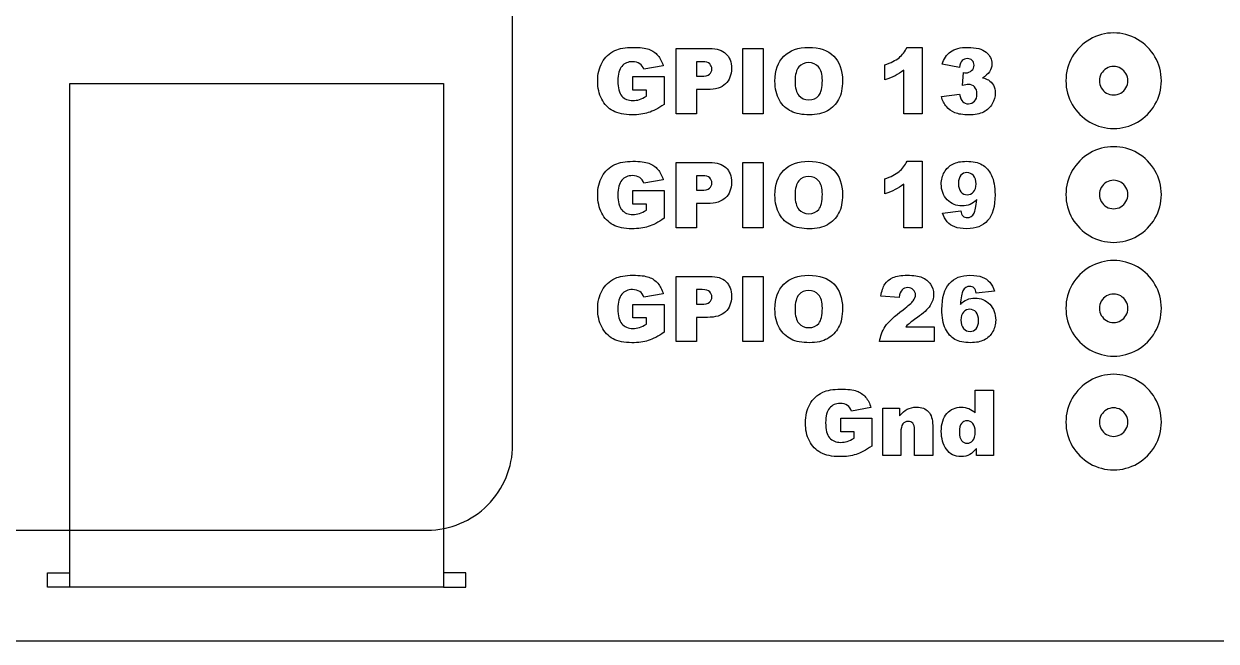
# Model space of a CAD drawing. Extents: x 34 to 201, y -57 to 34.
# Drawn here: x 75.33 to 117.25, y -57.41 to -35.71 of the extents above; entities that cross this region are included whole.
import ezdxf

# ---------------------------------------------------------------- set-up
doc = ezdxf.new("R2010")
doc.units = 0
for name, color, linetype in [('Line Etch', 7, 'CONTINUOUS'), ('Outer Cuts', 7, 'CONTINUOUS'), ('Text Etch', 7, 'CONTINUOUS')]:
    doc.layers.add(name, color=color, linetype=linetype)

msp = doc.modelspace()

# ---------------------------------------------------------------- linework, layer by layer
at = {"layer": 'Line Etch', "color": 7}
for points in [[(114.142, -37.713), (114.142, -37.713)], [(115.319, -37.713), (115.319, -37.713)], [(114.142, -41.713), (114.142, -41.713)], [(115.319, -41.713), (115.319, -41.713)], [(114.142, -45.713), (114.142, -45.713)], [(115.319, -45.713), (115.319, -45.713)], [(114.142, -49.713), (114.142, -49.713)], [(115.319, -49.713), (115.319, -49.713)]]:
    msp.add_lwpolyline(points, close=True, dxfattribs=at)
for points in [[(76.944, -55.51), (76.944, -37.81), (90.084, -37.81), (90.084, -55.51), (76.164, -55.51), (76.164, -55.01), (76.944, -55.01)], [(90.084, -55.51), (90.864, -55.51), (90.864, -55.01), (90.084, -55.01)]]:
    msp.add_lwpolyline(points, dxfattribs=at)
for points in [[(92.514, -50.51), (92.514, -50.51), (92.514, 28.49), (92.514, 28.49)], [(114.481, -36.258), (113.962, -35.957), (113.322, -35.957), (112.802, -36.258)], [(112.802, -36.258), (112.283, -36.558), (111.963, -37.113), (111.964, -37.713)], [(115.319, -37.713), (115.32, -37.113), (115.001, -36.558), (114.481, -36.258)], [(113.392, -37.28), (113.237, -37.369), (113.142, -37.534), (113.142, -37.713)], [(113.892, -37.28), (113.737, -37.19), (113.546, -37.19), (113.392, -37.28)], [(114.142, -37.713), (114.142, -37.534), (114.047, -37.369), (113.892, -37.28)], [(111.964, -37.713), (111.963, -38.313), (112.283, -38.868), (112.802, -39.169)], [(113.142, -37.713), (113.142, -37.892), (113.237, -38.057), (113.392, -38.147)], [(113.892, -38.147), (114.047, -38.057), (114.142, -37.892), (114.142, -37.713)], [(114.481, -39.169), (115.001, -38.868), (115.32, -38.313), (115.319, -37.713)], [(113.392, -38.147), (113.546, -38.236), (113.737, -38.236), (113.892, -38.147)], [(112.802, -39.169), (113.322, -39.469), (113.962, -39.469), (114.481, -39.169)], [(114.481, -40.258), (113.962, -39.957), (113.322, -39.957), (112.802, -40.258)], [(112.802, -40.258), (112.283, -40.558), (111.963, -41.113), (111.964, -41.713)], [(115.319, -41.713), (115.32, -41.113), (115.001, -40.558), (114.481, -40.258)], [(113.392, -41.28), (113.237, -41.369), (113.142, -41.534), (113.142, -41.713)], [(113.892, -41.28), (113.737, -41.19), (113.546, -41.19), (113.392, -41.28)], [(114.142, -41.713), (114.142, -41.534), (114.047, -41.369), (113.892, -41.28)], [(111.964, -41.713), (111.963, -42.313), (112.283, -42.868), (112.802, -43.169)], [(113.142, -41.713), (113.142, -41.892), (113.237, -42.057), (113.392, -42.147)], [(113.892, -42.147), (114.047, -42.057), (114.142, -41.892), (114.142, -41.713)], [(114.481, -43.169), (115.001, -42.868), (115.32, -42.313), (115.319, -41.713)], [(113.392, -42.147), (113.546, -42.236), (113.737, -42.236), (113.892, -42.147)], [(112.802, -43.169), (113.322, -43.469), (113.962, -43.469), (114.481, -43.169)], [(114.481, -44.258), (113.962, -43.957), (113.322, -43.957), (112.802, -44.258)], [(112.802, -44.258), (112.283, -44.558), (111.963, -45.113), (111.964, -45.713)], [(115.319, -45.713), (115.32, -45.113), (115.001, -44.558), (114.481, -44.258)], [(113.892, -45.28), (113.737, -45.19), (113.546, -45.19), (113.392, -45.28)], [(113.392, -45.28), (113.237, -45.369), (113.142, -45.534), (113.142, -45.713)], [(114.142, -45.713), (114.142, -45.534), (114.047, -45.369), (113.892, -45.28)], [(111.964, -45.713), (111.963, -46.313), (112.283, -46.868), (112.802, -47.169)], [(113.142, -45.713), (113.142, -45.892), (113.237, -46.057), (113.392, -46.147)], [(113.892, -46.147), (114.047, -46.057), (114.142, -45.892), (114.142, -45.713)], [(114.481, -47.169), (115.001, -46.868), (115.32, -46.313), (115.319, -45.713)], [(113.392, -46.147), (113.546, -46.236), (113.737, -46.236), (113.892, -46.147)], [(112.802, -47.169), (113.322, -47.469), (113.962, -47.469), (114.481, -47.169)], [(114.481, -48.258), (113.962, -47.957), (113.322, -47.957), (112.802, -48.258)], [(112.802, -48.258), (112.283, -48.558), (111.963, -49.113), (111.964, -49.713)], [(115.319, -49.713), (115.32, -49.113), (115.001, -48.558), (114.481, -48.258)], [(113.392, -49.28), (113.237, -49.369), (113.142, -49.534), (113.142, -49.713)], [(113.892, -49.28), (113.737, -49.19), (113.546, -49.19), (113.392, -49.28)], [(114.142, -49.713), (114.142, -49.534), (114.047, -49.369), (113.892, -49.28)], [(111.964, -49.713), (111.963, -50.313), (112.283, -50.868), (112.802, -51.169)], [(113.142, -49.713), (113.142, -49.892), (113.237, -50.057), (113.392, -50.147)], [(113.892, -50.147), (114.047, -50.057), (114.142, -49.892), (114.142, -49.713)], [(114.481, -51.169), (115.001, -50.868), (115.32, -50.313), (115.319, -49.713)], [(113.392, -50.147), (113.546, -50.236), (113.737, -50.236), (113.892, -50.147)], [(91.635, -52.631), (92.198, -52.068), (92.514, -51.305), (92.514, -50.51)], [(112.802, -51.169), (113.322, -51.469), (113.962, -51.469), (114.481, -51.169)], [(89.514, -53.51), (90.31, -53.51), (91.073, -53.193), (91.635, -52.631)], [(39.514, -53.51), (39.514, -53.51), (89.514, -53.51), (89.514, -53.51)]]:
    msp.add_open_spline(points, degree=3, dxfattribs=at)
at = {"layer": 'Outer Cuts', "color": 1}
msp.add_lwpolyline([(195.537, -57.413), (38.955, -57.413)], dxfattribs=at)
at = {"layer": 'Text Etch', "color": 7}
for points in [[(98.26, -36.579), (99.438, -36.579)], [(99.36, -38.022), (98.972, -38.022), (98.972, -38.873), (98.26, -38.873), (98.26, -36.579)], [(106.907, -36.54), (106.907, -38.873), (106.262, -38.873), (106.262, -37.344)], [(106.38, -36.54), (106.907, -36.54)], [(97.808, -37.189), (97.124, -37.311)], [(99.174, -37.045), (98.972, -37.045), (98.972, -37.557)], [(105.593, -37.677), (105.593, -37.155)], [(108.221, -37.243), (107.619, -37.135)], [(96.744, -38.042), (96.744, -37.565), (97.839, -37.565), (97.839, -38.543)], [(98.972, -37.557), (99.146, -37.557)], [(108.326, -37.883), (108.359, -37.427)], [(97.218, -38.258), (97.218, -38.042), (96.744, -38.042)], [(107.585, -38.267), (108.221, -38.183)], [(98.26, -40.584), (99.438, -40.584)], [(99.36, -42.027), (98.972, -42.027), (98.972, -42.878), (98.26, -42.878), (98.26, -40.584)], [(106.907, -40.545), (106.907, -42.878), (106.262, -42.878), (106.262, -41.349)], [(106.38, -40.545), (106.907, -40.545)], [(99.174, -41.051), (98.972, -41.051), (98.972, -41.562)], [(97.808, -41.194), (97.124, -41.317)], [(105.593, -41.683), (105.593, -41.16)], [(96.744, -42.047), (96.744, -41.57), (97.839, -41.57), (97.839, -42.548)], [(98.972, -41.562), (99.146, -41.562)], [(97.218, -42.263), (97.218, -42.047), (96.744, -42.047)], [(107.631, -42.363), (108.265, -42.283)], [(98.26, -44.589), (99.438, -44.589)], [(99.36, -46.032), (98.972, -46.032), (98.972, -46.883), (98.26, -46.883), (98.26, -44.589)], [(97.808, -45.2), (97.124, -45.322)], [(99.174, -45.056), (98.972, -45.056), (98.972, -45.567)], [(109.448, -45.106), (108.814, -45.184)], [(96.744, -46.052), (96.744, -45.575), (97.839, -45.575), (97.839, -46.553)], [(98.972, -45.567), (99.146, -45.567)], [(106.101, -45.334), (105.463, -45.283)], [(97.218, -46.268), (97.218, -46.052), (96.744, -46.052)], [(106.333, -46.364), (107.328, -46.364), (107.328, -46.883)], [(107.328, -46.883), (105.416, -46.883)], [(108.77, -49.389), (108.77, -48.595), (109.413, -48.594)], [(109.413, -48.594), (109.413, -50.888), (108.817, -50.888), (108.817, -50.642)], [(105.111, -49.205), (104.427, -49.327)], [(105.524, -49.227), (106.117, -49.227), (106.117, -49.497)], [(106.161, -50.09), (106.161, -50.888), (105.524, -50.888), (105.524, -49.227)], [(104.047, -50.057), (104.047, -49.58), (105.142, -49.58), (105.142, -50.558)], [(107.281, -49.832), (107.281, -50.888), (106.641, -50.888), (106.641, -49.974)], [(104.521, -50.273), (104.521, -50.057), (104.047, -50.057)]]:
    msp.add_lwpolyline(points, dxfattribs=at)
for points in [[(100.607, -36.579), (101.317, -36.579), (101.317, -38.873), (100.607, -38.873)], [(108.221, -37.243), (108.221, -37.243)], [(101.735, -37.728), (101.735, -37.728)], [(102.444, -37.731), (102.444, -37.731)], [(100.607, -40.584), (101.317, -40.584), (101.317, -42.878), (100.607, -42.878)], [(108.805, -41.34), (108.805, -41.34)], [(101.735, -41.733), (101.735, -41.733)], [(102.444, -41.736), (102.444, -41.736)], [(107.631, -42.363), (107.631, -42.363)], [(100.607, -44.589), (101.317, -44.589), (101.317, -46.883), (100.607, -46.883)], [(109.448, -45.106), (109.448, -45.106)], [(101.735, -45.738), (101.735, -45.738)], [(102.444, -45.741), (102.444, -45.741)], [(108.274, -46.127), (108.274, -46.127)], [(108.775, -50.053), (108.775, -50.053)]]:
    msp.add_lwpolyline(points, close=True, dxfattribs=at)
for points in [[(95.658, -37.074), (95.762, -36.888), (95.913, -36.747), (96.112, -36.651)], [(96.112, -36.651), (96.268, -36.577), (96.477, -36.54), (96.739, -36.54)], [(96.739, -36.54), (96.993, -36.54), (97.182, -36.563), (97.307, -36.609)], [(97.307, -36.609), (97.434, -36.655), (97.538, -36.726), (97.62, -36.823)], [(97.62, -36.823), (97.704, -36.919), (97.766, -37.041), (97.808, -37.189)], [(99.438, -36.579), (99.695, -36.579), (99.887, -36.64), (100.014, -36.762)], [(100.014, -36.762), (100.142, -36.884), (100.206, -37.058), (100.206, -37.283)], [(101.735, -37.728), (101.735, -37.353), (101.839, -37.062), (102.048, -36.853)], [(102.048, -36.853), (102.256, -36.644), (102.547, -36.54), (102.919, -36.54)], [(102.919, -36.54), (103.301, -36.54), (103.595, -36.643), (103.802, -36.848)], [(103.802, -36.848), (104.008, -37.053), (104.111, -37.34), (104.111, -37.709)], [(106.098, -36.903), (106.218, -36.805), (106.312, -36.684), (106.38, -36.54)], [(107.619, -37.135), (107.669, -36.943), (107.765, -36.796), (107.907, -36.693)], [(107.907, -36.693), (108.05, -36.591), (108.251, -36.54), (108.512, -36.54)], [(108.512, -36.54), (108.812, -36.54), (109.028, -36.596), (109.161, -36.708)], [(109.161, -36.708), (109.295, -36.819), (109.362, -36.959), (109.362, -37.128)], [(95.504, -37.726), (95.504, -37.476), (95.555, -37.258), (95.658, -37.074)], [(96.351, -37.207), (96.26, -37.314), (96.214, -37.485), (96.214, -37.718)], [(96.724, -37.044), (96.568, -37.044), (96.444, -37.098), (96.351, -37.207)], [(96.98, -37.113), (96.914, -37.067), (96.828, -37.044), (96.724, -37.044)], [(97.124, -37.311), (97.096, -37.225), (97.048, -37.159), (96.98, -37.113)], [(99.444, -37.121), (99.396, -37.07), (99.306, -37.045), (99.174, -37.045)], [(99.434, -37.487), (99.489, -37.439), (99.516, -37.378), (99.516, -37.304)], [(99.516, -37.304), (99.516, -37.232), (99.492, -37.171), (99.444, -37.121)], [(100.206, -37.283), (100.206, -37.515), (100.136, -37.696), (99.997, -37.826)], [(102.573, -37.228), (102.487, -37.33), (102.444, -37.497), (102.444, -37.731)], [(102.918, -37.077), (102.775, -37.077), (102.66, -37.127), (102.573, -37.228)], [(103.271, -37.227), (103.185, -37.127), (103.067, -37.077), (102.918, -37.077)], [(103.403, -37.699), (103.403, -37.483), (103.359, -37.326), (103.271, -37.227)], [(105.593, -37.155), (105.81, -37.085), (105.978, -37.001), (106.098, -36.903)], [(108.317, -37.005), (108.27, -37.05), (108.238, -37.129), (108.221, -37.243)], [(108.5, -36.936), (108.425, -36.936), (108.364, -36.959), (108.317, -37.005)], [(108.672, -36.999), (108.63, -36.957), (108.573, -36.936), (108.5, -36.936)], [(108.65, -37.355), (108.706, -37.302), (108.735, -37.239), (108.735, -37.166)], [(108.735, -37.166), (108.735, -37.096), (108.714, -37.04), (108.672, -36.999)], [(109.362, -37.128), (109.362, -37.227), (109.335, -37.317), (109.28, -37.397)], [(96.214, -37.718), (96.214, -37.966), (96.26, -38.144), (96.353, -38.25)], [(99.146, -37.557), (99.282, -37.557), (99.378, -37.534), (99.434, -37.487)], [(103.277, -38.233), (103.361, -38.134), (103.403, -37.956), (103.403, -37.699)], [(104.111, -37.709), (104.111, -37.977), (104.066, -38.197), (103.975, -38.369)], [(105.959, -37.537), (105.862, -37.586), (105.74, -37.633), (105.593, -37.677)], [(106.262, -37.344), (106.158, -37.424), (106.057, -37.488), (105.959, -37.537)], [(108.359, -37.427), (108.395, -37.433), (108.422, -37.435), (108.442, -37.435)], [(108.442, -37.435), (108.525, -37.435), (108.595, -37.409), (108.65, -37.355)], [(109.28, -37.397), (109.226, -37.478), (109.144, -37.548), (109.035, -37.609)], [(109.035, -37.609), (109.123, -37.631), (109.191, -37.656), (109.238, -37.685)], [(109.238, -37.685), (109.314, -37.732), (109.373, -37.794), (109.415, -37.872)], [(95.644, -38.358), (95.55, -38.175), (95.504, -37.964), (95.504, -37.726)], [(99.997, -37.826), (99.858, -37.956), (99.646, -38.022), (99.36, -38.022)], [(101.893, -38.397), (101.788, -38.219), (101.735, -37.996), (101.735, -37.728)], [(102.444, -37.731), (102.444, -37.962), (102.486, -38.128), (102.572, -38.23)], [(108.533, -37.845), (108.483, -37.845), (108.414, -37.857), (108.326, -37.883)], [(108.755, -37.933), (108.701, -37.874), (108.627, -37.845), (108.533, -37.845)], [(108.838, -38.18), (108.838, -38.073), (108.81, -37.991), (108.755, -37.933)], [(109.415, -37.872), (109.458, -37.948), (109.479, -38.039), (109.479, -38.145)], [(96.043, -38.773), (95.872, -38.68), (95.739, -38.542), (95.644, -38.358)], [(96.353, -38.25), (96.447, -38.357), (96.577, -38.41), (96.744, -38.41)], [(96.744, -38.41), (96.823, -38.41), (96.899, -38.398), (96.971, -38.375)], [(96.971, -38.375), (97.043, -38.352), (97.125, -38.313), (97.218, -38.258)], [(97.839, -38.543), (97.63, -38.686), (97.444, -38.783), (97.282, -38.835)], [(102.304, -38.788), (102.135, -38.706), (101.998, -38.576), (101.893, -38.397)], [(102.572, -38.23), (102.658, -38.331), (102.776, -38.381), (102.924, -38.381)], [(102.924, -38.381), (103.076, -38.381), (103.194, -38.332), (103.277, -38.233)], [(103.975, -38.369), (103.886, -38.54), (103.755, -38.674), (103.584, -38.77)], [(107.763, -38.624), (107.686, -38.529), (107.626, -38.41), (107.585, -38.267)], [(108.221, -38.183), (108.246, -38.311), (108.285, -38.4), (108.337, -38.45)], [(108.337, -38.45), (108.39, -38.499), (108.458, -38.524), (108.539, -38.524)], [(108.539, -38.524), (108.624, -38.524), (108.695, -38.493), (108.752, -38.43)], [(108.752, -38.43), (108.809, -38.367), (108.838, -38.284), (108.838, -38.18)], [(109.374, -38.53), (109.304, -38.652), (109.204, -38.747), (109.072, -38.813)], [(109.479, -38.145), (109.479, -38.279), (109.444, -38.407), (109.374, -38.53)], [(96.71, -38.912), (96.438, -38.912), (96.215, -38.866), (96.043, -38.773)], [(97.282, -38.835), (97.122, -38.886), (96.931, -38.912), (96.71, -38.912)], [(102.947, -38.912), (102.689, -38.912), (102.474, -38.871), (102.304, -38.788)], [(103.584, -38.77), (103.414, -38.864), (103.202, -38.912), (102.947, -38.912)], [(108.06, -38.838), (107.94, -38.789), (107.841, -38.718), (107.763, -38.624)], [(108.555, -38.912), (108.346, -38.912), (108.181, -38.887), (108.06, -38.838)], [(109.072, -38.813), (108.941, -38.879), (108.768, -38.912), (108.555, -38.912)], [(95.658, -41.079), (95.762, -40.893), (95.913, -40.752), (96.112, -40.656)], [(96.112, -40.656), (96.268, -40.582), (96.477, -40.545), (96.739, -40.545)], [(96.739, -40.545), (96.993, -40.545), (97.182, -40.568), (97.307, -40.614)], [(97.307, -40.614), (97.434, -40.66), (97.538, -40.731), (97.62, -40.828)], [(99.438, -40.584), (99.695, -40.584), (99.887, -40.645), (100.014, -40.767)], [(102.048, -40.858), (102.256, -40.649), (102.547, -40.545), (102.919, -40.545)], [(102.919, -40.545), (103.301, -40.545), (103.595, -40.648), (103.802, -40.853)], [(106.098, -40.908), (106.218, -40.81), (106.312, -40.689), (106.38, -40.545)], [(107.691, -40.925), (107.763, -40.8), (107.862, -40.706), (107.988, -40.642)], [(107.988, -40.642), (108.114, -40.578), (108.273, -40.545), (108.464, -40.545)], [(108.464, -40.545), (108.693, -40.545), (108.877, -40.585), (109.016, -40.664)], [(96.724, -41.049), (96.568, -41.049), (96.444, -41.103), (96.351, -41.212)], [(96.98, -41.118), (96.914, -41.072), (96.828, -41.049), (96.724, -41.049)], [(97.62, -40.828), (97.704, -40.924), (97.766, -41.046), (97.808, -41.194)], [(99.444, -41.126), (99.396, -41.076), (99.306, -41.051), (99.174, -41.051)], [(100.014, -40.767), (100.142, -40.889), (100.206, -41.063), (100.206, -41.288)], [(101.735, -41.733), (101.735, -41.358), (101.839, -41.067), (102.048, -40.858)], [(103.802, -40.853), (104.008, -41.058), (104.111, -41.345), (104.111, -41.714)], [(105.593, -41.16), (105.81, -41.09), (105.978, -41.006), (106.098, -40.908)], [(107.583, -41.342), (107.583, -41.189), (107.619, -41.051), (107.691, -40.925)], [(108.271, -41.038), (108.216, -41.102), (108.188, -41.197), (108.188, -41.324)], [(108.482, -40.943), (108.398, -40.943), (108.328, -40.974), (108.271, -41.038)], [(108.711, -41.049), (108.648, -40.978), (108.572, -40.943), (108.482, -40.943)], [(108.805, -41.34), (108.805, -41.216), (108.773, -41.119), (108.711, -41.049)], [(109.016, -40.664), (109.155, -40.742), (109.265, -40.868), (109.348, -41.04)], [(109.348, -41.04), (109.431, -41.211), (109.473, -41.437), (109.473, -41.719)], [(95.504, -41.731), (95.504, -41.481), (95.555, -41.263), (95.658, -41.079)], [(96.351, -41.212), (96.26, -41.319), (96.214, -41.49), (96.214, -41.723)], [(97.124, -41.317), (97.096, -41.23), (97.048, -41.164), (96.98, -41.118)], [(99.146, -41.562), (99.282, -41.562), (99.378, -41.539), (99.434, -41.492)], [(99.434, -41.492), (99.489, -41.444), (99.516, -41.383), (99.516, -41.309)], [(99.516, -41.309), (99.516, -41.237), (99.492, -41.176), (99.444, -41.126)], [(100.206, -41.288), (100.206, -41.52), (100.136, -41.701), (99.997, -41.831)], [(102.573, -41.233), (102.487, -41.335), (102.444, -41.502), (102.444, -41.736)], [(102.918, -41.082), (102.775, -41.082), (102.66, -41.132), (102.573, -41.233)], [(103.271, -41.232), (103.185, -41.132), (103.067, -41.082), (102.918, -41.082)], [(103.403, -41.704), (103.403, -41.488), (103.359, -41.331), (103.271, -41.232)], [(106.262, -41.349), (106.158, -41.429), (106.057, -41.493), (105.959, -41.542)], [(107.794, -41.895), (107.653, -41.749), (107.583, -41.565), (107.583, -41.342)], [(108.188, -41.324), (108.188, -41.453), (108.217, -41.551), (108.274, -41.618)], [(108.716, -41.622), (108.775, -41.556), (108.805, -41.462), (108.805, -41.34)], [(95.644, -42.363), (95.55, -42.18), (95.504, -41.969), (95.504, -41.731)], [(96.214, -41.723), (96.214, -41.972), (96.26, -42.149), (96.353, -42.255)], [(99.997, -41.831), (99.858, -41.962), (99.646, -42.027), (99.36, -42.027)], [(101.893, -42.402), (101.788, -42.224), (101.735, -42.001), (101.735, -41.733)], [(102.444, -41.736), (102.444, -41.967), (102.486, -42.134), (102.572, -42.235)], [(103.277, -42.238), (103.361, -42.139), (103.403, -41.961), (103.403, -41.704)], [(104.111, -41.714), (104.111, -41.982), (104.066, -42.202), (103.975, -42.374)], [(105.959, -41.542), (105.862, -41.591), (105.74, -41.638), (105.593, -41.683)], [(108.315, -42.114), (108.11, -42.114), (107.936, -42.041), (107.794, -41.895)], [(108.274, -41.618), (108.333, -41.686), (108.405, -41.72), (108.492, -41.72)], [(108.492, -41.72), (108.582, -41.72), (108.656, -41.687), (108.716, -41.622)], [(108.828, -41.888), (108.752, -41.966), (108.674, -42.023), (108.594, -42.06)], [(108.734, -42.371), (108.776, -42.295), (108.807, -42.134), (108.828, -41.888)], [(109.473, -41.719), (109.473, -42.133), (109.386, -42.436), (109.212, -42.629)], [(96.353, -42.255), (96.447, -42.362), (96.577, -42.415), (96.744, -42.415)], [(96.971, -42.38), (97.043, -42.357), (97.125, -42.318), (97.218, -42.263)], [(102.572, -42.235), (102.658, -42.336), (102.776, -42.386), (102.924, -42.386)], [(102.924, -42.386), (103.076, -42.386), (103.194, -42.337), (103.277, -42.238)], [(108.265, -42.283), (108.282, -42.372), (108.31, -42.435), (108.35, -42.471)], [(108.594, -42.06), (108.513, -42.096), (108.42, -42.114), (108.315, -42.114)], [(96.043, -42.778), (95.872, -42.685), (95.739, -42.547), (95.644, -42.363)], [(96.744, -42.415), (96.823, -42.415), (96.899, -42.403), (96.971, -42.38)], [(97.839, -42.548), (97.63, -42.691), (97.444, -42.788), (97.282, -42.84)], [(102.304, -42.793), (102.135, -42.711), (101.998, -42.581), (101.893, -42.402)], [(103.975, -42.374), (103.886, -42.545), (103.755, -42.679), (103.584, -42.775)], [(107.793, -42.668), (107.723, -42.587), (107.669, -42.485), (107.631, -42.363)], [(108.055, -42.854), (107.95, -42.812), (107.862, -42.75), (107.793, -42.668)], [(108.35, -42.471), (108.389, -42.508), (108.438, -42.526), (108.495, -42.526)], [(109.212, -42.629), (109.037, -42.821), (108.796, -42.917), (108.487, -42.917)], [(108.495, -42.526), (108.597, -42.526), (108.677, -42.474), (108.734, -42.371)], [(96.71, -42.917), (96.438, -42.917), (96.215, -42.871), (96.043, -42.778)], [(97.282, -42.84), (97.122, -42.891), (96.931, -42.917), (96.71, -42.917)], [(102.947, -42.917), (102.689, -42.917), (102.474, -42.876), (102.304, -42.793)], [(103.584, -42.775), (103.414, -42.87), (103.202, -42.917), (102.947, -42.917)], [(108.487, -42.917), (108.305, -42.917), (108.161, -42.896), (108.055, -42.854)], [(95.658, -45.084), (95.762, -44.898), (95.913, -44.757), (96.112, -44.661)], [(96.112, -44.661), (96.268, -44.587), (96.477, -44.55), (96.739, -44.55)], [(96.739, -44.55), (96.993, -44.55), (97.182, -44.573), (97.307, -44.619)], [(97.307, -44.619), (97.434, -44.665), (97.538, -44.736), (97.62, -44.833)], [(97.62, -44.833), (97.704, -44.929), (97.766, -45.051), (97.808, -45.2)], [(99.438, -44.589), (99.695, -44.589), (99.887, -44.65), (100.014, -44.772)], [(100.014, -44.772), (100.142, -44.894), (100.206, -45.068), (100.206, -45.293)], [(102.048, -44.863), (102.256, -44.655), (102.547, -44.55), (102.919, -44.55)], [(102.919, -44.55), (103.301, -44.55), (103.595, -44.653), (103.802, -44.858)], [(105.601, -44.863), (105.667, -44.762), (105.761, -44.685), (105.882, -44.632)], [(105.882, -44.632), (106.004, -44.578), (106.173, -44.55), (106.388, -44.55)], [(106.388, -44.55), (106.612, -44.55), (106.786, -44.576), (106.91, -44.627)], [(106.91, -44.627), (107.035, -44.678), (107.133, -44.757), (107.204, -44.863)], [(107.606, -45.749), (107.606, -45.335), (107.693, -45.032), (107.868, -44.84)], [(107.868, -44.84), (108.042, -44.647), (108.283, -44.55), (108.592, -44.55)], [(108.592, -44.55), (108.775, -44.55), (108.918, -44.572), (109.024, -44.614)], [(109.024, -44.614), (109.13, -44.656), (109.218, -44.718), (109.288, -44.799)], [(109.288, -44.799), (109.358, -44.88), (109.411, -44.982), (109.448, -45.106)], [(95.504, -45.736), (95.504, -45.486), (95.555, -45.268), (95.658, -45.084)], [(96.351, -45.217), (96.26, -45.324), (96.214, -45.495), (96.214, -45.728)], [(96.724, -45.054), (96.568, -45.054), (96.444, -45.108), (96.351, -45.217)], [(96.98, -45.123), (96.914, -45.077), (96.828, -45.054), (96.724, -45.054)], [(97.124, -45.322), (97.096, -45.235), (97.048, -45.169), (96.98, -45.123)], [(99.444, -45.131), (99.396, -45.081), (99.306, -45.056), (99.174, -45.056)], [(99.516, -45.314), (99.516, -45.242), (99.492, -45.181), (99.444, -45.131)], [(101.735, -45.738), (101.735, -45.363), (101.839, -45.072), (102.048, -44.863)], [(102.573, -45.239), (102.487, -45.34), (102.444, -45.507), (102.444, -45.741)], [(102.918, -45.087), (102.775, -45.087), (102.66, -45.137), (102.573, -45.239)], [(103.271, -45.237), (103.185, -45.137), (103.067, -45.087), (102.918, -45.087)], [(103.403, -45.709), (103.403, -45.494), (103.359, -45.336), (103.271, -45.237)], [(103.802, -44.858), (104.008, -45.063), (104.111, -45.35), (104.111, -45.719)], [(105.463, -45.283), (105.488, -45.103), (105.534, -44.963), (105.601, -44.863)], [(106.205, -45.063), (106.153, -45.115), (106.119, -45.205), (106.101, -45.334)], [(106.405, -44.987), (106.324, -44.987), (106.257, -45.012), (106.205, -45.063)], [(106.599, -45.062), (106.548, -45.012), (106.483, -44.987), (106.405, -44.987)], [(106.677, -45.24), (106.677, -45.17), (106.651, -45.111), (106.599, -45.062)], [(106.599, -45.445), (106.651, -45.373), (106.677, -45.305), (106.677, -45.24)], [(107.312, -45.218), (107.312, -45.358), (107.271, -45.492), (107.189, -45.619)], [(107.204, -44.863), (107.276, -44.969), (107.312, -45.087), (107.312, -45.218)], [(108.345, -45.098), (108.303, -45.173), (108.272, -45.333), (108.253, -45.58)], [(108.586, -44.941), (108.482, -44.941), (108.402, -44.993), (108.345, -45.098)], [(108.73, -44.996), (108.691, -44.96), (108.643, -44.941), (108.586, -44.941)], [(108.814, -45.184), (108.798, -45.095), (108.769, -45.033), (108.73, -44.996)], [(99.146, -45.567), (99.282, -45.567), (99.378, -45.544), (99.434, -45.497)], [(99.434, -45.497), (99.489, -45.449), (99.516, -45.388), (99.516, -45.314)], [(100.206, -45.293), (100.206, -45.525), (100.136, -45.706), (99.997, -45.836)], [(106.241, -45.761), (106.427, -45.622), (106.547, -45.517), (106.599, -45.445)], [(107.189, -45.619), (107.107, -45.746), (106.959, -45.886), (106.743, -46.038)], [(108.253, -45.58), (108.329, -45.502), (108.407, -45.446), (108.487, -45.409)], [(108.487, -45.409), (108.567, -45.372), (108.66, -45.353), (108.766, -45.353)], [(108.766, -45.353), (108.97, -45.353), (109.143, -45.426), (109.284, -45.572)], [(109.284, -45.572), (109.425, -45.718), (109.496, -45.903), (109.496, -46.127)], [(95.644, -46.368), (95.55, -46.185), (95.504, -45.974), (95.504, -45.736)], [(96.214, -45.728), (96.214, -45.977), (96.26, -46.154), (96.353, -46.26)], [(99.997, -45.836), (99.858, -45.967), (99.646, -46.032), (99.36, -46.032)], [(101.893, -46.407), (101.788, -46.229), (101.735, -46.006), (101.735, -45.738)], [(102.444, -45.741), (102.444, -45.972), (102.486, -46.139), (102.572, -46.24)], [(103.277, -46.243), (103.361, -46.144), (103.403, -45.966), (103.403, -45.709)], [(104.111, -45.719), (104.111, -45.987), (104.066, -46.207), (103.975, -46.379)], [(105.615, -46.351), (105.726, -46.184), (105.935, -45.988), (106.241, -45.761)], [(106.743, -46.038), (106.615, -46.127), (106.528, -46.189), (106.485, -46.224)], [(107.73, -46.431), (107.648, -46.259), (107.606, -46.031), (107.606, -45.749)], [(108.364, -45.846), (108.304, -45.911), (108.274, -46.005), (108.274, -46.127)], [(108.587, -45.747), (108.499, -45.747), (108.424, -45.78), (108.364, -45.846)], [(108.805, -45.849), (108.746, -45.781), (108.674, -45.747), (108.587, -45.747)], [(108.892, -46.145), (108.892, -46.015), (108.863, -45.917), (108.805, -45.849)], [(96.043, -46.783), (95.872, -46.69), (95.739, -46.552), (95.644, -46.368)], [(96.353, -46.26), (96.447, -46.367), (96.577, -46.42), (96.744, -46.42)], [(96.744, -46.42), (96.823, -46.42), (96.899, -46.408), (96.971, -46.385)], [(96.971, -46.385), (97.043, -46.363), (97.125, -46.323), (97.218, -46.268)], [(102.304, -46.798), (102.135, -46.716), (101.998, -46.586), (101.893, -46.407)], [(102.572, -46.24), (102.658, -46.341), (102.776, -46.392), (102.924, -46.392)], [(102.924, -46.392), (103.076, -46.392), (103.194, -46.342), (103.277, -46.243)], [(103.975, -46.379), (103.886, -46.55), (103.755, -46.684), (103.584, -46.78)], [(105.416, -46.883), (105.438, -46.694), (105.504, -46.517), (105.615, -46.351)], [(106.485, -46.224), (106.442, -46.26), (106.391, -46.306), (106.333, -46.364)], [(108.063, -46.805), (107.924, -46.726), (107.813, -46.602), (107.73, -46.431)], [(108.274, -46.127), (108.274, -46.251), (108.306, -46.349), (108.368, -46.42)], [(108.368, -46.42), (108.431, -46.49), (108.508, -46.525), (108.598, -46.525)], [(108.598, -46.525), (108.682, -46.525), (108.752, -46.493), (108.808, -46.429)], [(108.808, -46.429), (108.864, -46.366), (108.892, -46.271), (108.892, -46.145)], [(109.496, -46.127), (109.496, -46.278), (109.46, -46.417), (109.388, -46.542)], [(96.71, -46.922), (96.438, -46.922), (96.215, -46.876), (96.043, -46.783)], [(97.282, -46.845), (97.122, -46.897), (96.931, -46.922), (96.71, -46.922)], [(97.839, -46.553), (97.63, -46.696), (97.444, -46.793), (97.282, -46.845)], [(102.947, -46.922), (102.689, -46.922), (102.474, -46.881), (102.304, -46.798)], [(103.584, -46.78), (103.414, -46.875), (103.202, -46.922), (102.947, -46.922)], [(108.615, -46.922), (108.386, -46.922), (108.202, -46.883), (108.063, -46.805)], [(109.091, -46.827), (108.965, -46.89), (108.806, -46.922), (108.615, -46.922)], [(109.388, -46.542), (109.317, -46.667), (109.218, -46.762), (109.091, -46.827)], [(103.415, -48.666), (103.571, -48.592), (103.78, -48.555), (104.042, -48.555)], [(104.042, -48.555), (104.296, -48.555), (104.485, -48.578), (104.61, -48.624)], [(102.961, -49.089), (103.065, -48.903), (103.216, -48.762), (103.415, -48.666)], [(104.61, -48.624), (104.737, -48.67), (104.841, -48.742), (104.923, -48.839)], [(104.923, -48.839), (105.007, -48.935), (105.069, -49.057), (105.111, -49.205)], [(102.807, -49.741), (102.807, -49.491), (102.858, -49.274), (102.961, -49.089)], [(103.654, -49.222), (103.563, -49.329), (103.517, -49.5), (103.517, -49.733)], [(104.027, -49.059), (103.871, -49.059), (103.747, -49.113), (103.654, -49.222)], [(104.283, -49.128), (104.217, -49.082), (104.131, -49.059), (104.027, -49.059)], [(104.427, -49.327), (104.399, -49.24), (104.351, -49.174), (104.283, -49.128)], [(106.117, -49.497), (106.206, -49.387), (106.295, -49.308), (106.386, -49.261)], [(106.386, -49.261), (106.477, -49.213), (106.587, -49.189), (106.718, -49.189)], [(106.718, -49.189), (106.894, -49.189), (107.032, -49.242), (107.131, -49.347)], [(107.131, -49.347), (107.231, -49.451), (107.281, -49.613), (107.281, -49.832)], [(107.584, -50.04), (107.584, -49.765), (107.65, -49.554), (107.782, -49.408)], [(107.782, -49.408), (107.914, -49.262), (108.082, -49.189), (108.285, -49.189)], [(108.285, -49.189), (108.384, -49.189), (108.474, -49.206), (108.554, -49.239)], [(108.554, -49.239), (108.636, -49.273), (108.708, -49.323), (108.77, -49.389)], [(102.947, -50.373), (102.853, -50.19), (102.807, -49.979), (102.807, -49.741)], [(103.517, -49.733), (103.517, -49.982), (103.563, -50.159), (103.656, -50.265)], [(106.233, -49.776), (106.185, -49.834), (106.161, -49.939), (106.161, -50.09)], [(106.421, -49.688), (106.343, -49.688), (106.281, -49.717), (106.233, -49.776)], [(106.583, -49.754), (106.545, -49.71), (106.49, -49.688), (106.421, -49.688)], [(106.641, -49.974), (106.641, -49.87), (106.622, -49.797), (106.583, -49.754)], [(108.296, -49.757), (108.246, -49.818), (108.221, -49.922), (108.221, -50.067)], [(108.483, -49.665), (108.408, -49.665), (108.346, -49.695), (108.296, -49.757)], [(108.692, -49.762), (108.637, -49.697), (108.567, -49.665), (108.483, -49.665)], [(108.775, -50.053), (108.775, -49.922), (108.747, -49.825), (108.692, -49.762)], [(103.656, -50.265), (103.75, -50.372), (103.88, -50.425), (104.047, -50.425)], [(104.274, -50.391), (104.346, -50.368), (104.428, -50.329), (104.521, -50.273)], [(107.763, -50.667), (107.644, -50.495), (107.584, -50.286), (107.584, -50.04)], [(108.221, -50.067), (108.221, -50.202), (108.247, -50.302), (108.298, -50.365)], [(108.694, -50.364), (108.748, -50.3), (108.775, -50.197), (108.775, -50.053)], [(103.346, -50.788), (103.175, -50.695), (103.042, -50.557), (102.947, -50.373)], [(104.047, -50.425), (104.126, -50.425), (104.202, -50.414), (104.274, -50.391)], [(105.142, -50.558), (104.933, -50.701), (104.747, -50.798), (104.585, -50.85)], [(108.282, -50.926), (108.056, -50.926), (107.883, -50.84), (107.763, -50.667)], [(108.298, -50.365), (108.35, -50.428), (108.414, -50.459), (108.49, -50.459)], [(108.49, -50.459), (108.572, -50.459), (108.64, -50.428), (108.694, -50.364)], [(108.817, -50.642), (108.734, -50.747), (108.658, -50.817), (108.589, -50.854)], [(104.013, -50.927), (103.741, -50.927), (103.518, -50.881), (103.346, -50.788)], [(104.585, -50.85), (104.425, -50.902), (104.234, -50.927), (104.013, -50.927)], [(108.589, -50.854), (108.497, -50.902), (108.395, -50.926), (108.282, -50.926)]]:
    msp.add_open_spline(points, degree=3, dxfattribs=at)

doc.saveas('drawing.dxf')
